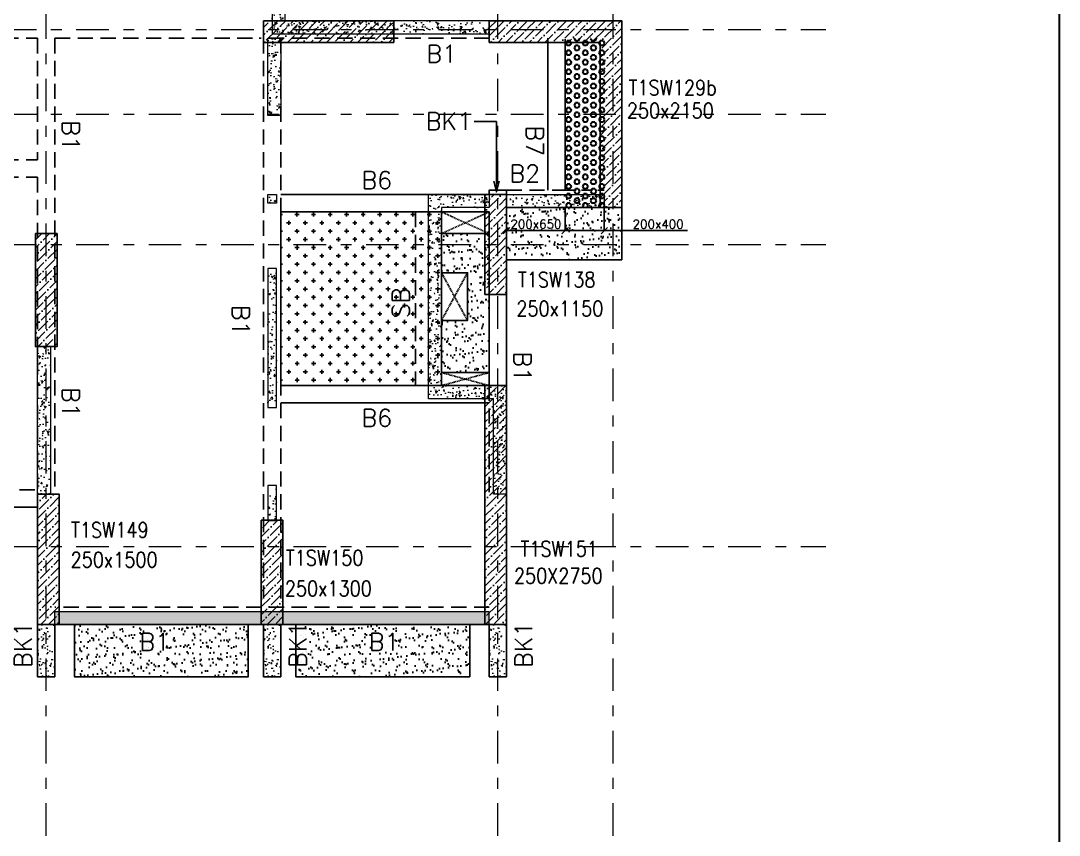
# Model space of a CAD drawing. Header units: millimetres. Extents: x 1078357 to 1340092, y -4684019 to -4550360.
# Drawn here: x 1197357 to 1209312, y -4592037 to -4582661 of the extents above; entities that cross this region are included whole.
import ezdxf

# ---------------------------------------------------------------- set-up
doc = ezdxf.new("R2010")
doc.units = ezdxf.units.MM
doc.header["$PDMODE"] = 35
for name, pattern in [('CONTINOUS', [0]), ('DGN STYLE 7', [8.34, 3.75, -1.67, 1.25, -1.67]), ('HIDDEN', [0.375, 0.25, -0.125]), ('New Retail block$0$CONTINOUS', [0])]:
    doc.linetypes.add(name, pattern=pattern)
doc.layers.get('0').update_dxf_attribs({"lineweight": 0})
doc.layers.get('Defpoints').update_dxf_attribs({"lineweight": 0})
for name, color, linetype, lineweight in [('Combine-boundary', 40, 'Continuous', 30), ('GRID LINE', 8, 'Continuous', 0), ('HATCH', 8, 'Continuous', 30), ('S-COL-IDEN', 30, 'Continuous', 25), ('S-NON STR RCC WALL', 8, 'Continuous', 0)]:
    doc.layers.add(name, color=color, linetype=linetype, lineweight=lineweight)
for name, color, linetype in [('DROP SLAB', 8, 'Continuous'), ('S-BEAM', 3, 'Continuous'), ('S-BEAM-IDEN', 6, 'Continuous'), ('S-COL_STOP', 12, 'Continuous'), ('S-CUTOUT', 8, 'Continuous'), ('S-SLAB-PROJECTION', 2, 'New Retail block$0$CONTINOUS'), ('S-SLAB-STOP', 8, 'New Retail block$0$CONTINOUS')]:
    doc.layers.add(name, color=color, linetype=linetype)
doc.styles.add('Roman', font='romans')
doc.styles.add('ROMANS', font='romans.shx', dxfattribs={"width": 0.85})
doc.dimstyles.new('HARESH', dxfattribs={"dimtxt": 150, "dimasz": 75, "dimexe": 0, "dimexo": 0, "dimgap": 25, "dimtad": 1, "dimdec": 0, "dimdsep": 46, "dimtxsty": 'Roman', "dimblk": 'OBLIQUE', "dimcen": 225, "dimdle": 25, "dimclrd": 2, "dimclre": 2, "dimclrt": 7, "dimadec": 8, "dimazin": 1, "dimtfac": 1, "dimtdec": 0, "dimtmove": 0, "dimatfit": 0, "dimfxl": 1, "dimlwd": -1, "dimlwe": -1, "dimarcsym": 0})
pattern_1 = [(50, (-4128495.19, 18929919.16), (182.184669, -15.9390855), [19.05, -209.55]), (355, (-4128495.2, 18929919.16), (-35.2434214, 191.0568452), [15.24, -167.6405842]), (100.4514447, (-4128480.01, 18929917.83), (146.9412471, 175.1177519), [16.1900088, -178.0902446]), (46.1842, (-4128495.2, 18929969.96), (271.0790409, -42.042328), [28.575, -314.325]), (96.6355576, (-4128472.6, 18929966.45), (237.404134, 247.4261246), [24.285023, -267.1356082]), (351.1841512, (-4128495.2, 18929969.96), (237.404134, 247.4261246), [22.859967, -251.459732]), (21, (-4128469.79, 18929957.26), (151.6143913, -102.2651982), [19.05, -209.55]), (326, (-4128469.8, 18929957.26), (61.8020283, 184.1879661), [15.24, -167.64]), (71.451445, (-4128457.16, 18929948.74), (213.4164193, 81.9227689), [16.1900088, -178.0899376]), (37.5, (-4128495.19, 18929919.16), (3.08860325, 84.55503887), [0, -165.608, 0, -170.18, 0, -168.275]), (7.5, (-4128495.19, 18929919.16), (66.8196625, 100.18057482), [0, -97.028, 0, -161.798, 0, -64.135]), (327.5, (-4128551.834, 18929919.16), (135.59059517, -5.728744), [0, -63.5, 0, -198.12, 0, -262.89]), (317.5, (-4128577.23, 18929919.16), (148.1291814, 25.42649103), [0, -82.55, 0, -131.572, 0, -186.69])]
pattern_2 = [(45, (2236684.96, -9406181.02), (33.67596045, 123.4785217), [158.75, -31.75, 0, -31.75])]

# ---------------------------------------------------------------- blocks, each defined once
blk = doc.blocks.new('_Oblique')
at = {"color": 0, "linetype": 'ByBlock', "lineweight": -2}
blk.add_line((-0.5, -0.5), (0.5, 0.5), dxfattribs=at)
blk = doc.blocks.new('*D559')
at = {"layer": 'Defpoints', "color": 0, "ltscale": 700, "transparency": 16777216}
for p in [(1203625, -4584811, 0), (1204075, -4584811, 0), (1204075, -4585077)]:
    blk.add_point(p, dxfattribs=at)
at = {"layer": 'S-BEAM-IDEN', "color": 2, "ltscale": 700, "transparency": 16777216}
for p, q in [((1203625, -4584811), (1203625, -4585077)), ((1204075, -4584811), (1204075, -4585077)), ((1203625, -4585077), (1203550, -4585077)), ((1203625, -4585077), (1204075, -4585077)), ((1203625, -4585077), (1204075, -4585077)), ((1204075, -4585077), (1204150, -4585077)), ((1205032, -4585077), (1204075, -4585077))]:
    blk.add_line(p, q, dxfattribs=at)
at = {"layer": 'S-BEAM-IDEN', "color": 2, "ltscale": 700, "transparency": 16777216, "xscale": 75, "yscale": 75, "zscale": 75}
blk.add_blockref('_Oblique', (1203625, -4585077), dxfattribs=at)
at = {"layer": 'S-BEAM-IDEN', "color": 2, "ltscale": 700, "transparency": 16777216, "xscale": 75, "yscale": 75, "zscale": 75, "rotation": 180}
blk.add_blockref('_Oblique', (1204075, -4585077), dxfattribs=at)
at = {"layer": 'S-BEAM-IDEN', "ltscale": 700, "transparency": 16777216, "insert": (1204695, -4585002), "char_height": 150, "attachment_point": 5, "style": 'Roman'}
blk.add_mtext('{\\H0.666667x;200x400}', dxfattribs=at)
blk = doc.blocks.new('*D560')
at = {"layer": 'Defpoints', "color": 0, "ltscale": 700, "transparency": 16777216}
for p in [(1202950, -4584811, 0), (1203625, -4584811), (1202950, -4585077)]:
    blk.add_point(p, dxfattribs=at)
at = {"layer": 'S-BEAM-IDEN', "color": 2, "ltscale": 700, "transparency": 16777216}
for p, q in [((1202950, -4584811), (1202950, -4585077)), ((1203625, -4584811), (1203625, -4585077)), ((1203650, -4585077), (1202925, -4585077))]:
    blk.add_line(p, q, dxfattribs=at)
at = {"layer": 'S-BEAM-IDEN', "color": 2, "ltscale": 700, "transparency": 16777216, "xscale": 75, "yscale": 75, "zscale": 75, "rotation": 180}
blk.add_blockref('_Oblique', (1202950, -4585077), dxfattribs=at)
at = {"layer": 'S-BEAM-IDEN', "color": 2, "ltscale": 700, "transparency": 16777216, "xscale": 75, "yscale": 75, "zscale": 75}
blk.add_blockref('_Oblique', (1203625, -4585077), dxfattribs=at)
at = {"layer": 'S-BEAM-IDEN', "ltscale": 700, "transparency": 16777216, "insert": (1203288, -4585002), "char_height": 150, "attachment_point": 5, "style": 'Roman'}
blk.add_mtext('{\\H0.666667x;200x650}', dxfattribs=at)

msp = doc.modelspace()

# ---------------------------------------------------------------- hatches: boundary and pattern name
at = {"layer": 'DROP SLAB'}
h = msp.add_hatch(dxfattribs=at)
h.set_pattern_fill('CROSS', color=8, scale=15, angle=0.03079)
h.set_pattern_definition([(180.03079016, (-3247966.01, 14148014.11), (-95.1987999, -95.3011726), [47.625, -142.875]), (270.03079016, (-3247989.84, 14148037.91), (95.3011726, -95.1987999), [47.625, -142.875])])
h.paths.add_polyline_path([(1202200.5, -4586861.4), (1200350.4, -4586861.3), (1200350.4, -4584861.5), (1202200.5, -4584861.6)])
at = {"layer": 'HATCH', "ltscale": 1000}
h = msp.add_hatch(dxfattribs=at)
h.set_pattern_fill('HEX', color=8, scale=10, angle=180)
h.set_pattern_definition([(180, (19150.88, 292312.71), (-7e-15, -54.99261315), [31.75, -63.5]), (300, (19150.88, 292312.71), (47.625, 27.4963066), [31.75, -63.5]), (240, (19119.13, 292312.71), (47.625, -27.4963066), [31.75, -63.5])])
h.paths.add_polyline_path([(1204075.6, -4584811.5), (1203625.6, -4584811.5), (1203625.6, -4582861.6), (1204075.6, -4582861.6)])
at = {"layer": 'HATCH'}
h = msp.add_hatch(dxfattribs=at)
h.set_pattern_fill('AR-SAND', color=8, scale=3, angle=179.97015)
h.set_pattern_definition([(37.4701541, (-2889407.83, 14097877.95), (-4.72361136, 146.8264517), [0, -115.824, 0, -129.54, 0, -123.825]), (7.4701541, (-2889407.83, 14097877.95), (134.9689868, 214.9772528), [0, -62.484, 0, -104.394, 0, -40.005]), (327.4701541, (-2889501.56, 14097878), (237.2979035, 0.3075449), [0, -38.1, 0, -137.16, 0, -179.07]), (317.4701541, (-2889501.56, 14097878), (229.1017424, 66.759465), [0, -19.05, 0, -89.916, 0, -102.87])])
h.paths.add_polyline_path([(1204275.4, -4584811.5), (1202950.4, -4584811.5), (1202950.4, -4585411.5), (1204275.4, -4585411.5)])
h = msp.add_hatch(dxfattribs=at)
h.set_pattern_fill('AR-SAND', color=8, scale=3, angle=359.97015)
h.set_pattern_definition([(37.47015413, (-3819632.69, 18781897.14), (-4.72361136, 146.8264517), [0, -115.824, 0, -129.54, 0, -123.825]), (7.4701541, (-3819632.7, 18781897.14), (134.9689868, 214.9772528), [0, -62.484, 0, -104.394, 0, -40.005]), (327.4701541, (-3819726.42, 18781897.19), (237.2979035, 0.3075449), [0, -38.1, 0, -137.16, 0, -179.07]), (317.4701541, (-3819726.42, 18781897.19), (229.1017424, 66.759465), [0, -19.05, 0, -89.916, 0, -102.87])])
h.paths.add_polyline_path([(1202750.5, -4586711.5), (1202200.5, -4586711.5), (1202200.5, -4586111.4), (1202500.4, -4586111.4), (1202500.4, -4585561.5), (1202200.5, -4585561.5), (1202200.5, -4585111.5), (1202750.4, -4585111.5)])
h = msp.add_hatch(dxfattribs=at)
h.set_pattern_fill('AR-SAND', color=8, scale=3, angle=179.97015)
h.set_pattern_definition([(37.47015413, (-3985307.55, 18781897.14), (-4.72361136, 146.8264517), [0, -115.824, 0, -129.54, 0, -123.825]), (7.4701541, (-3985307.55, 18781897.14), (134.9689868, 214.9772528), [0, -62.484, 0, -104.394, 0, -40.005]), (327.4701541, (-3985401.28, 18781897.19), (237.2979035, 0.3075449), [0, -38.1, 0, -137.16, 0, -179.07]), (317.4701541, (-3985401.28, 18781897.19), (229.1017424, 66.759465), [0, -19.05, 0, -89.916, 0, -102.87])])
h.paths.add_polyline_path([(1199975.4, -4589611.5), (1197975.4, -4589611.5), (1197975.4, -4590211.5), (1199975.4, -4590211.5)])
h = msp.add_hatch(dxfattribs=at)
h.set_pattern_fill('AR-SAND', color=8, scale=3, angle=179.97015)
h.set_pattern_definition([(37.47015413, (-3987857.55, 18781897.14), (-4.72361136, 146.8264517), [0, -115.824, 0, -129.54, 0, -123.825]), (7.4701541, (-3987857.55, 18781897.14), (134.9689868, 214.9772528), [0, -62.484, 0, -104.394, 0, -40.005]), (327.4701541, (-3987951.28, 18781897.19), (237.2979035, 0.3075449), [0, -38.1, 0, -137.16, 0, -179.07]), (317.4701541, (-3987951.28, 18781897.19), (229.1017424, 66.759465), [0, -19.05, 0, -89.916, 0, -102.87])])
h.paths.add_polyline_path([(1202525.4, -4589611.5), (1200525.4, -4589611.5), (1200525.4, -4590211.5), (1202525.4, -4590211.5)])
at = {"layer": 'S-COL_STOP', "lineweight": 25}
h = msp.add_hatch(dxfattribs=at)
h.set_pattern_fill('ANSI36', color=8, scale=20)
h.set_pattern_definition(pattern_2)
h.paths.add_polyline_path([(1200150.6, -4582661.5), (1201650.6, -4582661.5), (1201650.6, -4582911.5), (1200150.6, -4582911.5)])
h = msp.add_hatch(dxfattribs=at)
h.set_pattern_fill('ANSI36', color=8, scale=20)
h.set_pattern_definition(pattern_2)
h.paths.add_polyline_path([(1204025.6, -4582911.6), (1202750.6, -4582911.6), (1202750.6, -4582661.6), (1204275.6, -4582661.6), (1204275.6, -4584811.6), (1204025.6, -4584811.6)])
h = msp.add_hatch(dxfattribs=at)
h.set_pattern_fill('ANSI36', color=8, scale=20)
h.set_pattern_definition(pattern_2)
h.paths.add_polyline_path([(1202700.6, -4584661.6), (1202950.6, -4584661.6), (1202950.6, -4585811.6), (1202700.6, -4585811.6)])
h = msp.add_hatch(dxfattribs=at)
h.set_pattern_fill('ANSI36', color=8, scale=20)
h.set_pattern_definition(pattern_2)
h.paths.add_polyline_path([(1197525.6, -4585111.5), (1197775.6, -4585111.5), (1197775.6, -4586411.5), (1197525.6, -4586411.5)])
h = msp.add_hatch(dxfattribs=at)
h.set_pattern_fill('ANSI36', color=8, scale=20)
h.set_pattern_definition(pattern_2)
h.paths.add_polyline_path([(1202700.6, -4589611.8), (1202950.6, -4589611.8), (1202950.6, -4586861.3), (1202700.6, -4586861.3)])
h = msp.add_hatch(dxfattribs=at)
h.set_pattern_fill('ANSI36', color=8, scale=20)
h.set_pattern_definition(pattern_2)
h.paths.add_polyline_path([(1197550.6, -4588111.5), (1197800.6, -4588111.5), (1197800.6, -4589611.5), (1197550.6, -4589611.5)])
h = msp.add_hatch(dxfattribs=at)
h.set_pattern_fill('ANSI36', color=8, scale=20)
h.set_pattern_definition(pattern_2)
h.paths.add_polyline_path([(1200375.6, -4588411.5), (1200375.6, -4589611.4), (1200125.6, -4589611.4), (1200125.6, -4588411.5)])
at = {"layer": 'S-NON STR RCC WALL'}
h = msp.add_hatch(dxfattribs=at)
h.set_pattern_fill('AR-CONC', color=256)
h.set_pattern_definition(pattern_1)
h.paths.add_polyline_path([(1202750.4, -4580661.5), (1202750.4, -4580511.5), (1200100.4, -4580511.5), (1200100.4, -4580661.5), (1200250.4, -4580661.5), (1200250.4, -4582811.5), (1202750.4, -4582811.5), (1202750.4, -4582661.5), (1200400.4, -4582661.5), (1200400.4, -4580661.5)])
h = msp.add_hatch(dxfattribs=at)
h.set_pattern_fill('AR-CONC', color=256, angle=180)
h.set_pattern_definition([(50, (-6251334.37, 28294667.52), (182.184669, -15.93908554), [19.05, -209.55]), (355, (-6251334.37, 28294667.52), (-35.2434214, 191.0568452), [15.24, -167.6405842]), (100.4514447, (-6251319.19, 28294666.2), (146.9412471, 175.1177519), [16.1900088, -178.0902446]), (46.1842, (-6251334.37, 28294718.32), (271.0790409, -42.042328), [28.575, -314.325]), (96.6355576, (-6251311.78, 28294714.82), (237.404134, 247.4261246), [24.2850231, -267.1356082]), (351.1841512, (-6251334.37, 28294718.32), (237.404134, 247.4261246), [22.859967, -251.459732]), (21, (-6251308.97, 28294705.62), (151.6143913, -102.2651982), [19.05, -209.55]), (326, (-6251308.97, 28294705.62), (61.8020283, 184.1879661), [15.24, -167.64]), (71.451445, (-6251296.33, 28294697.1), (213.4164193, 81.9227689), [16.1900088, -178.0899376]), (37.5, (-6251334.37, 28294667.525), (3.08860325, 84.55503887), [0, -165.608, 0, -170.18, 0, -168.275]), (7.5, (-6251334.37, 28294667.525), (66.8196625, 100.18057482), [0, -97.028, 0, -161.798, 0, -64.135]), (327.5, (-6251391.01, 28294667.525), (135.59059517, -5.72874399), [0, -63.5, 0, -198.12, 0, -262.89]), (317.5, (-6251416.41, 28294667.52), (148.1291814, 25.42649103), [0, -82.55, 0, -131.572, 0, -186.69])])
h.paths.add_polyline_path([(1200200.4, -4582861.5), (1200350.4, -4582861.5), (1200350.4, -4583751.4), (1200200.4, -4583751.4)])
h = msp.add_hatch(dxfattribs=at)
h.set_pattern_fill('AR-CONC', color=256, angle=180)
h.set_pattern_definition([(50, (2297475.33, -9075725.49), (182.184669, -15.9390855), [19.05, -209.55]), (355, (2297475.33, -9075725.49), (-35.2434214, 191.056845), [15.24, -167.640584]), (100.4514447, (2297490.51, -9075726.82), (146.941247, 175.117752), [16.190009, -178.0902446]), (46.1842, (2297475.33, -9075674.69), (271.079041, -42.042328), [28.575, -314.325]), (96.6355576, (2297497.92, -9075678.2), (237.404134, 247.426125), [24.285023, -267.135608]), (351.184151, (2297475.33, -9075674.7), (237.404134, 247.426125), [22.859967, -251.459732]), (21, (2297500.73, -9075687.39), (151.6143913, -102.265198), [19.05, -209.55]), (326, (2297500.73, -9075687.39), (61.802028, 184.187966), [15.24, -167.64]), (71.451445, (2297513.36, -9075695.91), (213.416419, 81.922769), [16.190009, -178.0899376]), (37.5, (2297475.33, -9075725.49), (3.08860325, 84.5550389), [0, -165.608, 0, -170.18, 0, -168.275]), (7.5, (2297475.33, -9075725.49), (66.8196625, 100.1805748), [0, -97.028, 0, -161.798, 0, -64.135]), (327.5, (2297418.69, -9075725.49), (135.5905952, -5.728744), [0, -63.5, 0, -198.12, 0, -262.89]), (317.5, (2297393.29, -9075725.49), (148.1291814, 25.426491), [0, -82.55, 0, -131.572, 0, -186.69])])
h.paths.add_polyline_path([(1200200.4, -4584661.3), (1200300.4, -4584661.3), (1200300.4, -4584761.3), (1200200.4, -4584761.3)])
h = msp.add_hatch(dxfattribs=at)
h.set_pattern_fill('AR-CONC', color=256)
h.set_pattern_definition([(50, (-5225719.91, 23613938.34), (182.184669, -15.93908554), [19.05, -209.55]), (355, (-5225719.9, 23613938.34), (-35.2434214, 191.0568452), [15.24, -167.6405842]), (100.4514447, (-5225704.73, 23613937.02), (146.9412471, 175.1177519), [16.1900088, -178.0902446]), (46.1842, (-5225719.9, 23613989.14), (271.0790409, -42.042328), [28.575, -314.325]), (96.6355576, (-5225697.32, 23613985.64), (237.404134, 247.4261246), [24.2850231, -267.1356082]), (351.1841512, (-5225719.9, 23613989.14), (237.404134, 247.4261246), [22.859967, -251.459732]), (21, (-5225694.51, 23613976.44), (151.6143913, -102.2651982), [19.05, -209.55]), (326, (-5225694.5, 23613976.44), (61.8020283, 184.1879661), [15.24, -167.64]), (71.451445, (-5225681.87, 23613967.92), (213.4164193, 81.9227689), [16.1900088, -178.0899376]), (37.5, (-5225719.91, 23613938.345), (3.08860325, 84.55503887), [0, -165.608, 0, -170.18, 0, -168.275]), (7.5, (-5225719.91, 23613938.345), (66.8196625, 100.18057482), [0, -97.028, 0, -161.798, 0, -64.135]), (327.5, (-5225776.55, 23613938.345), (135.59059517, -5.728744), [0, -63.5, 0, -198.12, 0, -262.89]), (317.5, (-5225801.95, 23613938.34), (148.1291814, 25.42649103), [0, -82.55, 0, -131.572, 0, -186.69])])
h.paths.add_polyline_path([(1202050.4, -4587011.5), (1202050.4, -4584661.5), (1202750.4, -4584661.5), (1202750.4, -4584811.5), (1202200.4, -4584811.5), (1202200.4, -4586861.5), (1202950.4, -4586861.5), (1202950.4, -4588111.4), (1202800.4, -4588111.4), (1202800.4, -4587011.5)])
h = msp.add_hatch(dxfattribs=at)
h.set_pattern_fill('AR-CONC', color=256)
h.set_pattern_definition(pattern_1)
h.paths.add_polyline_path([(1203975.4, -4584811.5), (1202950.4, -4584811.5), (1202950.4, -4584661.5), (1203975.4, -4584661.5)])
h.paths.add_polyline_path([(1204075.4, -4584811.5), (1203975.4, -4584811.5), (1203975.4, -4584661.5), (1204075.4, -4584661.5)])
h = msp.add_hatch(dxfattribs=at)
h.set_pattern_fill('AR-CONC', color=256, angle=180)
h.set_pattern_definition([(50, (2297488.54, -9074360.82), (182.184669, -15.9390855), [19.05, -209.55]), (355, (2297488.54, -9074360.82), (-35.2434214, 191.056845), [15.24, -167.640584]), (100.4514447, (2297503.73, -9074362.15), (146.941247, 175.117752), [16.190009, -178.0902446]), (46.1842, (2297488.54, -9074310.02), (271.079041, -42.042328), [28.575, -314.325]), (96.6355576, (2297511.13, -9074313.53), (237.404134, 247.426125), [24.285023, -267.135608]), (351.184151, (2297488.54, -9074310.02), (237.404134, 247.426125), [22.859967, -251.459732]), (21, (2297513.94, -9074322.72), (151.6143913, -102.265198), [19.05, -209.55]), (326, (2297513.94, -9074322.72), (61.802028, 184.187966), [15.24, -167.64]), (71.451445, (2297526.58, -9074331.24), (213.416419, 81.922769), [16.190009, -178.0899376]), (37.5, (2297488.544, -9074360.82), (3.08860325, 84.5550389), [0, -165.608, 0, -170.18, 0, -168.275]), (7.5, (2297488.54, -9074360.82), (66.8196625, 100.1805748), [0, -97.028, 0, -161.798, 0, -64.135]), (327.5, (2297431.9, -9074360.82), (135.5905952, -5.728744), [0, -63.5, 0, -198.12, 0, -262.89]), (317.5, (2297406.5, -9074360.82), (148.1291814, 25.426491), [0, -82.55, 0, -131.572, 0, -186.69])])
h.paths.add_polyline_path([(1200200.4, -4587111.3), (1200300.4, -4587111.3), (1200300.4, -4585511.3), (1200200.4, -4585511.3)])
h = msp.add_hatch(dxfattribs=at)
h.set_pattern_fill('AR-CONC', color=256)
h.set_pattern_definition([(50, (-4128470.19, 18929919.16), (182.184669, -15.9390855), [19.05, -209.55]), (355, (-4128470.2, 18929919.16), (-35.2434214, 191.0568452), [15.24, -167.6405842]), (100.4514447, (-4128455.01, 18929917.83), (146.9412471, 175.1177519), [16.1900088, -178.0902446]), (46.1842, (-4128470.2, 18929969.96), (271.0790409, -42.042328), [28.575, -314.325]), (96.6355576, (-4128447.6, 18929966.45), (237.404134, 247.4261246), [24.285023, -267.1356082]), (351.1841512, (-4128470.2, 18929969.96), (237.404134, 247.4261246), [22.859967, -251.459732]), (21, (-4128444.79, 18929957.26), (151.6143913, -102.2651982), [19.05, -209.55]), (326, (-4128444.8, 18929957.26), (61.8020283, 184.1879661), [15.24, -167.64]), (71.451445, (-4128432.16, 18929948.74), (213.4164193, 81.9227689), [16.1900088, -178.0899376]), (37.5, (-4128470.19, 18929919.16), (3.08860325, 84.55503887), [0, -165.608, 0, -170.18, 0, -168.275]), (7.5, (-4128470.19, 18929919.16), (66.8196625, 100.18057482), [0, -97.028, 0, -161.798, 0, -64.135]), (327.5, (-4128526.834, 18929919.16), (135.59059517, -5.728744), [0, -63.5, 0, -198.12, 0, -262.89]), (317.5, (-4128552.23, 18929919.16), (148.1291814, 25.42649103), [0, -82.55, 0, -131.572, 0, -186.69])])
h.paths.add_polyline_path([(1197700.4, -4588111.4), (1197550.4, -4588111.4), (1197550.4, -4586411.5), (1197700.4, -4586411.5)])
h = msp.add_hatch(dxfattribs=at)
h.set_pattern_fill('AR-CONC', color=256, angle=180)
h.set_pattern_definition([(50, (1200263.83, -4390341.64), (182.18467, -15.93909), [19.05, -209.55]), (355, (1200263.83, -4390341.64), (-35.24342, 191.05685), [15.24, -167.64058]), (100.45144, (1200279.01, -4390342.96), (146.94125, 175.11775), [16.19001, -178.09024]), (46.1842, (1200263.83, -4390290.84), (271.07904, -42.04233), [28.575, -314.325]), (96.63556, (1200286.42, -4390294.34), (237.40413, 247.42612), [24.28502, -267.1356]), (351.18415, (1200263.83, -4390290.84), (237.40413, 247.42612), [22.85997, -251.45973]), (21, (1200289.23, -4390303.54), (151.61439, -102.2652), [19.05, -209.55]), (326, (1200289.23, -4390303.54), (61.80203, 184.18797), [15.24, -167.64]), (71.45144, (1200301.86, -4390312.06), (213.41642, 81.92277), [16.19001, -178.08994]), (37.5, (1200263.83, -4390341.636), (3.088603, 84.555039), [0, -165.608, 0, -170.18, 0, -168.275]), (7.5, (1200263.83, -4390341.64), (66.819663, 100.180575), [0, -97.028, 0, -161.798, 0, -64.135]), (327.5, (1200207.19, -4390341.636), (135.590595, -5.728744), [0, -63.5, 0, -198.12, 0, -262.89]), (317.5, (1200181.79, -4390341.64), (148.12918, 25.42649), [0, -82.55, 0, -131.572, 0, -186.69])])
h.paths.add_polyline_path([(1200200.4, -4588411.8), (1200300.4, -4588411.8), (1200300.4, -4588011.3), (1200200.4, -4588011.3)])
h = msp.add_hatch(dxfattribs=at)
h.set_pattern_fill('AR-CONC', color=256)
h.set_pattern_definition([(50, (-5225719.91, 23613938.34), (182.184669, -15.93908554), [19.05, -209.55]), (355, (-5225719.9, 23613938.34), (-35.2434214, 191.0568452), [15.24, -167.6405842]), (100.4514447, (-5225704.73, 23613937.02), (146.9412471, 175.1177519), [16.1900088, -178.0902446]), (46.1842, (-5225719.9, 23613989.14), (271.0790409, -42.042328), [28.575, -314.325]), (96.6355576, (-5225697.32, 23613985.64), (237.404134, 247.4261246), [24.2850231, -267.1356082]), (351.1841512, (-5225719.9, 23613989.14), (237.404134, 247.4261246), [22.859967, -251.459732]), (21, (-5225694.51, 23613976.44), (151.6143913, -102.2651982), [19.05, -209.55]), (326, (-5225694.5, 23613976.44), (61.8020283, 184.1879661), [15.24, -167.64]), (71.451445, (-5225681.87, 23613967.92), (213.4164193, 81.9227689), [16.1900088, -178.0899376]), (37.5, (-5225719.91, 23613938.345), (3.08860325, 84.55503887), [0, -165.608, 0, -170.18, 0, -168.275]), (7.5, (-5225719.91, 23613938.345), (66.8196625, 100.18057482), [0, -97.028, 0, -161.798, 0, -64.135]), (327.5, (-5225776.55, 23613938.345), (135.59059517, -5.728744), [0, -63.5, 0, -198.12, 0, -262.89]), (317.5, (-5225801.95, 23613938.34), (148.1291814, 25.42649103), [0, -82.55, 0, -131.572, 0, -186.69])])
h.paths.add_polyline_path([(1200625.4, -4589611.4), (1199875.4, -4589611.4), (1199875.4, -4589461.5), (1200625.4, -4589461.5)])
h.paths.add_polyline_path([(1202747.5, -4589611.5), (1202425.4, -4589611.5), (1202425.4, -4589461.5), (1202747.5, -4589461.5)])
h.paths.add_polyline_path([(1198075.4, -4589611.5), (1197750.4, -4589611.5), (1197750.4, -4589461.5), (1198075.4, -4589461.5)])
h.paths.add_polyline_path([(1202425.4, -4589611.5), (1200625.4, -4589611.5), (1200625.4, -4589461.5), (1202425.4, -4589461.5)])
h.paths.add_polyline_path([(1199875.4, -4589611.5), (1198075.4, -4589611.5), (1198075.4, -4589461.5), (1199875.4, -4589461.5)])
h = msp.add_hatch(dxfattribs=at)
h.set_pattern_fill('AR-CONC', color=256, angle=180)
h.set_pattern_definition([(50, (-8432621.82, 37649495.8), (182.184669, -15.93908554), [19.05, -209.55]), (355, (-8432621.82, 37649495.8), (-35.2434214, 191.0568452), [15.24, -167.6405842]), (100.4514447, (-8432606.64, 37649494.47), (146.9412471, 175.1177519), [16.1900088, -178.0902446]), (46.1842, (-8432621.82, 37649546.6), (271.0790409, -42.0423279), [28.575, -314.325]), (96.6355576, (-8432599.24, 37649543.1), (237.404134, 247.4261246), [24.2850231, -267.1356082]), (351.1841512, (-8432621.82, 37649546.6), (237.404134, 247.4261246), [22.859967, -251.459732]), (21, (-8432596.42, 37649533.9), (151.61439127, -102.2651982), [19.05, -209.55]), (326, (-8432596.42, 37649533.9), (61.80202835, 184.1879661), [15.24, -167.64]), (71.451445, (-8432583.79, 37649525.38), (213.4164193, 81.9227689), [16.1900088, -178.0899376]), (37.5, (-8432621.825, 37649495.8), (3.08860325, 84.55503887), [0, -165.608, 0, -170.18, 0, -168.275]), (7.5, (-8432621.825, 37649495.8), (66.81966251, 100.18057482), [0, -97.028, 0, -161.798, 0, -64.135]), (327.5, (-8432678.47, 37649495.8), (135.59059517, -5.72874399), [0, -63.5, 0, -198.12, 0, -262.89]), (317.5, (-8432703.87, 37649495.8), (148.1291814, 25.42649103), [0, -82.55, 0, -131.572, 0, -186.69])])
h.paths.add_polyline_path([(1197750.4, -4589611.5), (1197550.4, -4589611.5), (1197550.4, -4590211.5), (1197750.4, -4590211.5), (1197750.4, -4590211.5), (1197750.4, -4589611.6)], is_closed=False)
h = msp.add_hatch(dxfattribs=at)
h.set_pattern_fill('AR-CONC', color=256, angle=180)
h.set_pattern_definition([(50, (-8430021.79, 37649495.8), (182.184669, -15.93908554), [19.05, -209.55]), (355, (-8430021.79, 37649495.8), (-35.2434214, 191.0568452), [15.24, -167.6405842]), (100.4514447, (-8430006.6, 37649494.47), (146.9412471, 175.1177519), [16.1900088, -178.0902446]), (46.1842, (-8430021.79, 37649546.6), (271.0790409, -42.0423279), [28.575, -314.325]), (96.6355576, (-8429999.2, 37649543.1), (237.404134, 247.4261246), [24.2850231, -267.1356082]), (351.1841512, (-8430021.8, 37649546.6), (237.404134, 247.4261246), [22.859967, -251.459732]), (21, (-8429996.39, 37649533.9), (151.61439127, -102.2651982), [19.05, -209.55]), (326, (-8429996.39, 37649533.9), (61.80202835, 184.1879661), [15.24, -167.64]), (71.451445, (-8429983.75, 37649525.37), (213.4164193, 81.9227689), [16.1900088, -178.0899376]), (37.5, (-8430021.79, 37649495.795), (3.08860325, 84.55503887), [0, -165.608, 0, -170.18, 0, -168.275]), (7.5, (-8430021.79, 37649495.795), (66.81966251, 100.18057482), [0, -97.028, 0, -161.798, 0, -64.135]), (327.5, (-8430078.43, 37649495.795), (135.59059517, -5.72874399), [0, -63.5, 0, -198.12, 0, -262.89]), (317.5, (-8430103.83, 37649495.8), (148.1291814, 25.42649103), [0, -82.55, 0, -131.572, 0, -186.69])])
h.paths.add_polyline_path([(1200350.4, -4589611.5), (1200150.5, -4589611.5), (1200150.5, -4590211.5), (1200350.4, -4590211.5), (1200350.5, -4590211.5), (1200350.5, -4589611.6)], is_closed=False)
h = msp.add_hatch(dxfattribs=at)
h.set_pattern_fill('AR-CONC', color=256, angle=180)
h.set_pattern_definition([(50, (-8427421.81, 37649495.8), (182.184669, -15.93908554), [19.05, -209.55]), (355, (-8427421.8, 37649495.8), (-35.2434214, 191.0568452), [15.24, -167.6405842]), (100.4514447, (-8427406.63, 37649494.47), (146.9412471, 175.1177519), [16.1900088, -178.0902446]), (46.1842, (-8427421.8, 37649546.6), (271.0790409, -42.0423279), [28.575, -314.325]), (96.6355576, (-8427399.22, 37649543.1), (237.404134, 247.4261246), [24.2850231, -267.1356082]), (351.1841512, (-8427421.8, 37649546.6), (237.404134, 247.4261246), [22.859967, -251.459732]), (21, (-8427396.41, 37649533.9), (151.61439127, -102.2651982), [19.05, -209.55]), (326, (-8427396.4, 37649533.9), (61.80202835, 184.1879661), [15.24, -167.64]), (71.451445, (-8427383.77, 37649525.37), (213.4164193, 81.9227689), [16.1900088, -178.0899376]), (37.5, (-8427421.81, 37649495.795), (3.08860325, 84.55503887), [0, -165.608, 0, -170.18, 0, -168.275]), (7.5, (-8427421.81, 37649495.795), (66.81966251, 100.18057482), [0, -97.028, 0, -161.798, 0, -64.135]), (327.5, (-8427478.45, 37649495.795), (135.59059517, -5.72874399), [0, -63.5, 0, -198.12, 0, -262.89]), (317.5, (-8427503.85, 37649495.8), (148.1291814, 25.42649103), [0, -82.55, 0, -131.572, 0, -186.69])])
h.paths.add_polyline_path([(1202950.4, -4589611.5), (1202750.4, -4589611.5), (1202750.4, -4590211.5), (1202950.4, -4590211.5), (1202950.4, -4590211.5), (1202950.4, -4589611.6)], is_closed=False)

# ---------------------------------------------------------------- linework, layer by layer
at = {"layer": 'Combine-boundary', "ltscale": 700, "elevation": 0}
msp.add_lwpolyline([(1107925.5, -4563794.5), (1209312.4, -4563794.5), (1209312.4, -4603717.1), (1107925.5, -4603717.1)], close=True, dxfattribs=at)
at = {"layer": 'GRID LINE', "linetype": 'DGN STYLE 7', "ltscale": 100, "elevation": 0}
for points in [[(1197650.4, -4592877.8), (1197650.4, -4570606.9)], [(1202850.4, -4592877.8), (1202850.4, -4570606.9)], [(1204175.4, -4592877.8), (1204175.4, -4570606.9)], [(1111260.2, -4582761.5), (1206623.6, -4582761.5)], [(1111260.2, -4583736.5), (1206623.6, -4583736.5)], [(1111260.2, -4585236.5), (1206623.6, -4585236.5)], [(1111260.2, -4588711.5), (1206623.6, -4588711.5)]]:
    msp.add_lwpolyline(points, dxfattribs=at)
at = {"layer": 'S-BEAM', "linetype": 'HIDDEN', "ltscale": 700}
for p, q in [((1196105.4, -4582861.5, 0), (1197550.4, -4582861.5, 0)), ((1197550.4, -4582861.5, 0), (1197550.4, -4584261.4, 0)), ((1197750.4, -4582861.5, 0), (1197750.4, -4588111.4, 0)), ((1197750.4, -4582861.5, 0), (1200100.4, -4582861.5, 0)), ((1202750.4, -4582861.5, 0), (1200100.4, -4582861.5, 0)), ((1200150.4, -4582861.5, 0), (1200150.4, -4589311.4, 0)), ((1200350.4, -4582861.5, 0), (1200350.4, -4589311.4, 0)), ((1196105.3, -4584261.4, 0), (1197550.4, -4584261.4, 0)), ((1196105.3, -4584461.4, 0), (1197550.4, -4584461.4, 0)), ((1197550.4, -4584461.4, 0), (1197550.4, -4588111.4, 0)), ((1202950.5, -4584611.5, 0), (1203625.3, -4584611.5, 0)), ((1201900.5, -4584861.6, 0), (1201900.5, -4586861.4, 0)), ((1202750.4, -4585811.5, 0), (1202750.4, -4588111.4, 0)), ((1194455.4, -4588061.5, 0), (1197550.4, -4588061.5, 0)), ((1202750.4, -4589411.5, 0), (1197750.4, -4589411.5, 0))]:
    msp.add_line(p, q, dxfattribs=at)
at = {"layer": 'S-BEAM', "ltscale": 700}
for p, q in [((1203425.3, -4584611.5, 0), (1203425.3, -4582861.5, 0)), ((1202750.3, -4584661.5, 0), (1200350.5, -4584661.5, 0)), ((1202750.5, -4587061.3, 0), (1200350.5, -4587061.3, 0))]:
    msp.add_line(p, q, dxfattribs=at)
at = {"layer": 'S-BEAM', "linetype": 'Continuous', "ltscale": 700}
for p, q in [((1203625.3, -4584611.5, 0), (1203625.3, -4582872.1, 0)), ((1202950.4, -4584661.6, 0), (1202950.4, -4584611.6, 0)), ((1202750.3, -4584861.5, 0), (1200350.5, -4584861.5, 0)), ((1202750.5, -4586861.3, 0), (1200350.5, -4586861.3, 0)), ((1194455.4, -4588261.5, 0), (1197550.4, -4588261.5, 0))]:
    msp.add_line(p, q, dxfattribs=at)
at = {"layer": 'S-BEAM', "linetype": 'HIDDEN', "ltscale": 500}
msp.add_line((1203625.3, -4584611.5, 0), (1204075.3, -4584611.5, 0), dxfattribs=at)
at = {"layer": 'S-BEAM', "linetype": 'ByBlock', "ltscale": 700}
msp.add_line((1202200.5, -4584861.6, 0), (1202200.5, -4586861.4, 0), dxfattribs=at)
at = {"layer": 'S-BEAM', "linetype": 'CONTINOUS', "ltscale": 700}
for p, q in [((1202950.5, -4584811.5, 0), (1203625.3, -4584811.5, 0)), ((1202950.4, -4585811.5, 0), (1202950.4, -4588111.4, 0)), ((1197550.4, -4590211.5, 0), (1197550.4, -4589611.5, 0)), ((1202750.4, -4589611.5, 0), (1197750.4, -4589611.5, 0)), ((1197750.4, -4589611.5, 0), (1197750.4, -4590211.5, 0)), ((1200150.4, -4590211.5, 0), (1200150.4, -4589611.5, 0)), ((1200350.4, -4589611.5, 0), (1200350.4, -4590211.5, 0)), ((1202750.4, -4590211.5, 0), (1202750.4, -4589611.5, 0)), ((1202950.4, -4589611.5, 0), (1202950.4, -4590211.5, 0)), ((1197750.4, -4590211.5, 0), (1197550.4, -4590211.5, 0)), ((1200350.4, -4590211.5, 0), (1200150.4, -4590211.5, 0)), ((1202950.4, -4590211.5, 0), (1202750.4, -4590211.5, 0))]:
    msp.add_line(p, q, dxfattribs=at)
at = {"layer": 'S-BEAM', "linetype": 'ByBlock', "ltscale": 500}
msp.add_line((1203625.3, -4584811.5, 0), (1204075.3, -4584811.5, 0), dxfattribs=at)
at = {"layer": 'S-BEAM', "linetype": 'Continuous', "ltscale": 700, "elevation": 0}
msp.add_lwpolyline([(1202950.4, -4584661.5), (1202750.4, -4584661.5), (1202750.4, -4584611.3), (1202950.4, -4584611.3)], close=True, dxfattribs=at)
at = {"layer": 'S-COL_STOP', "lineweight": 25, "elevation": 0}
for points in [[(1200150.6, -4582661.5), (1201650.6, -4582661.5), (1201650.6, -4582911.5), (1200150.6, -4582911.5)], [(1202700.6, -4584661.6), (1202950.6, -4584661.6), (1202950.6, -4585811.6), (1202700.6, -4585811.6)], [(1197525.6, -4585111.5), (1197775.6, -4585111.5), (1197775.6, -4586411.5), (1197525.6, -4586411.5)], [(1197550.6, -4588111.5), (1197800.6, -4588111.5), (1197800.6, -4589611.5), (1197550.6, -4589611.5)], [(1200125.6, -4588411.5), (1200375.6, -4588411.5), (1200375.6, -4589611.4), (1200125.6, -4589611.4)]]:
    msp.add_lwpolyline(points, close=True, dxfattribs=at)
at = {"layer": 'S-COL_STOP', "lineweight": 25, "extrusion": (-1.00316e-06, -1.91639e-11, 1), "elevation": -1.2}
msp.add_lwpolyline([(1204025.6, -4582911.6), (1202750.6, -4582911.6), (1202750.6, -4582661.6), (1204275.6, -4582661.6), (1204275.6, -4584811.6), (1204025.6, -4584811.6), (1204025.6, -4582961.6)], close=True, dxfattribs=at)
at = {"layer": 'S-COL_STOP', "lineweight": 25, "extrusion": (-1.00316e-06, -2.11765e-11, 1), "elevation": -1.2}
msp.add_lwpolyline([(1202700.6, -4589611.8), (1202950.6, -4589611.8), (1202950.6, -4586861.3), (1202700.6, -4586861.3)], close=True, dxfattribs=at)
at = {"layer": 'S-CUTOUT', "linetype": 'HIDDEN', "ltscale": 50}
for p, q in [((1202750.4, -4585111.5, 0), (1202200.4, -4584861.5, 0)), ((1202200.5, -4585111.5, 0), (1202750.3, -4584861.5, 0)), ((1202500.4, -4586111.5, 0), (1202200.4, -4585561.5, 0)), ((1202500.4, -4585561.5, 0), (1202200.5, -4586111.4, 0)), ((1202750.5, -4586711.5, 0), (1202200.4, -4586861.3, 0)), ((1202200.5, -4586711.5, 0), (1202749.6, -4586861.3, 0))]:
    msp.add_line(p, q, dxfattribs=at)
at = {"layer": 'S-CUTOUT', "linetype": 'CONTINOUS', "ltscale": 500, "elevation": 0}
for points in [[(1202750.3, -4585111.5), (1202200.5, -4585111.5), (1202200.5, -4584861.6), (1202750.3, -4584861.6)], [(1202500.4, -4586111.5), (1202200.5, -4586111.5), (1202200.5, -4585561.5), (1202500.4, -4585561.5)], [(1202750.5, -4586861.3), (1202200.4, -4586861.3), (1202200.4, -4586711.5), (1202750.5, -4586711.5)]]:
    msp.add_lwpolyline(points, close=True, dxfattribs=at)
at = {"layer": 'S-NON STR RCC WALL', "elevation": 0}
for points in [[(1202750.4, -4580661.5), (1202750.4, -4580511.5), (1200100.4, -4580511.5), (1200100.4, -4580661.5), (1200250.4, -4580661.5), (1200250.4, -4582811.5), (1202750.4, -4582811.5), (1202750.4, -4582661.5), (1200400.4, -4582661.5), (1200400.4, -4580661.5)], [(1202050.4, -4587011.5), (1202050.4, -4584661.5), (1202750.4, -4584661.5), (1202750.4, -4584811.5), (1202200.4, -4584811.5), (1202200.4, -4586861.5), (1202950.4, -4586861.5), (1202950.4, -4588111.4), (1202800.4, -4588111.4), (1202800.4, -4587011.5)], [(1204075.4, -4584811.5), (1202950.4, -4584811.5), (1202950.4, -4584661.5), (1204075.4, -4584661.5)], [(1197700.4, -4588111.4), (1197550.4, -4588111.4), (1197550.4, -4586411.5), (1197700.4, -4586411.5)], [(1200200.4, -4588412), (1200300.4, -4588412), (1200300.4, -4588011.3), (1200200.4, -4588011.3)], [(1202747.5, -4589611.5), (1197750.4, -4589611.5), (1197750.4, -4589461.5), (1202747.5, -4589461.5)]]:
    msp.add_lwpolyline(points, close=True, dxfattribs=at)
at = {"layer": 'S-NON STR RCC WALL', "ltscale": 700, "elevation": 0}
for points in [[(1200200.4, -4582861.5), (1200350.4, -4582861.5), (1200350.4, -4583751.4), (1200200.4, -4583751.4)], [(1200200.4, -4584661.3), (1200300.4, -4584661.3), (1200300.4, -4584761.3), (1200200.4, -4584761.3)], [(1200200.4, -4587111.3), (1200300.4, -4587111.3), (1200300.4, -4585511.3), (1200200.4, -4585511.3)]]:
    msp.add_lwpolyline(points, close=True, dxfattribs=at)
at = {"layer": 'S-SLAB-PROJECTION', "elevation": 0}
for points in [[(1204275.4, -4584811.5), (1202950.4, -4584811.5), (1202950.4, -4585411.5), (1204275.4, -4585411.5)], [(1199975.4, -4589611.5), (1197975.4, -4589611.5), (1197975.4, -4590211.5), (1199975.4, -4590211.5)], [(1202525.4, -4589611.5), (1200525.4, -4589611.5), (1200525.4, -4590211.5), (1202525.4, -4590211.5)]]:
    msp.add_lwpolyline(points, close=True, dxfattribs=at)
at = {"layer": 'S-SLAB-STOP', "linetype": 'CONTINOUS', "ltscale": 500, "elevation": 0}
msp.add_lwpolyline([(1202200.5, -4586861.4), (1200350.4, -4586861.3), (1200350.4, -4584861.5), (1202200.5, -4584861.6)], close=True, dxfattribs=at)
at = {"layer": 'S-SLAB-STOP', "color": 8, "ltscale": 1000, "elevation": 0}
msp.add_lwpolyline([(1202750.5, -4586711.5), (1202200.5, -4586711.5), (1202200.5, -4586111.4), (1202500.4, -4586111.4), (1202500.4, -4585561.5), (1202200.5, -4585561.5), (1202200.5, -4585111.5), (1202750.4, -4585111.5), (1202750.5, -4586711.5)], dxfattribs=at)

# ---------------------------------------------------------------- texts
at = {"layer": 'S-BEAM-IDEN', "linetype": 'HIDDEN', "ltscale": 500, "style": 'ROMANS'}
for rotation, p in [(359.99906, (1202026.8, -4583141.4, -2.7)), (269.99906, (1197834.3, -4583807.5, -2.7)), (269.99906, (1199791.8, -4585932.8, -2.7)), (269.99906, (1203034.3, -4586468.1, -2.7)), (269.99906, (1197834.3, -4586877.5, -2.7)), (0.00094, (1198724.2, -4589911.8, -2.7)), (0.00094, (1201364.6, -4589911.8, -2.7))]:
    msp.add_text('B1', height=200, rotation=rotation, dxfattribs=at).set_placement(p)
at = {"layer": 'S-BEAM-IDEN', "linetype": 'Continuous', "ltscale": 700, "style": 'ROMANS'}
for s, rotation, p in [('BK1', 359.99906, (1202021.5, -4583917.5, -2.7)), ('B7', 269.99906, (1203176.9, -4583867.1, -2.7)), ('B6', 359.99906, (1201280.9, -4584596.2, -2.7)), ('SB', 90.00094, (1201832.8, -4586085.8, -2.7)), ('B6', 359.99906, (1201280.9, -4587333.4, -2.7))]:
    msp.add_text(s, height=200, rotation=rotation, dxfattribs=at).set_placement(p)
at = {"layer": 'S-BEAM-IDEN', "linetype": 'Continuous', "ltscale": 500, "style": 'ROMANS'}
msp.add_text('B2', height=200, dxfattribs=at).set_placement((1202984.2, -4584520.9, -2.7))
at = {"layer": 'S-BEAM-IDEN', "linetype": 'CONTINOUS', "ltscale": 700, "style": 'ROMANS'}
for p in [(1197483.2, -4590111.1, 50), (1200646.1, -4590111.1, 50), (1203246.1, -4590111.1, 50)]:
    msp.add_text('BK1', height=200, rotation=90, dxfattribs=at).set_placement(p)
at = {"layer": 'S-COL-IDEN', "linetype": 'Continuous', "style": 'ROMANS', "width": 0.85}
for s, p in [('T1SW129b', (1204355.3, -4583519, -320.4)), ('250x2150', (1204335.1, -4583782.9, -320.4)), ('T1SW138', (1203081.2, -4585729.2, -320.4)), ('250x1150', (1203063.2, -4586061.6, -320.4)), ('T1SW149', (1197936.6, -4588609.8, -320.4)), ('T1SW151', (1203109.8, -4588827.1, -320.4)), ('250x1500', (1197931.7, -4588953.4, -320.4)), ('T1SW150', (1200409.6, -4588931.2, -320.4)), ('250X2750', (1203035.7, -4589138.7, -320.4)), ('250x1300', (1200397.9, -4589284.4, -320.4))]:
    msp.add_text(s, height=175, dxfattribs=at).set_placement(p)

# ---------------------------------------------------------------- dimensions: what is measured, and where the dimension line sits
at = {"layer": 'S-BEAM-IDEN', "ltscale": 700}
dim = msp.add_linear_dim(base=(1202950.3, -4585077.5, 0), p1=(1203625.3, -4584811.5, 0), p2=(1202950.3, -4584811.5, 0), angle=180, text='{\\H0.666667x;200x650}', dimstyle='HARESH', override={"dimtxsty": 'Roman', "dimclre": 2, "dimclrt": 256, "dimtmove": 1}, dxfattribs=at)
dim.commit()
dim.dimension.update_dxf_attribs({"geometry": '*D560', "text_midpoint": (1203287.8, -4585002.5, 0)})
dim = msp.add_linear_dim(base=(1204075.3, -4585077.5, 0), p1=(1203625.3, -4584811.5, 0), p2=(1204075.3, -4584811.5, 0), angle=180, text='{\\H0.666667x;200x400}', dimstyle='HARESH', override={"dimtxsty": 'Roman', "dimclre": 2, "dimclrt": 256, "dimtmove": 1}, dxfattribs=at)
dim.commit()
dim.dimension.update_dxf_attribs({"geometry": '*D559', "text_midpoint": (1204694.6, -4585055.8, 0), "dimtype": 160})

# ---------------------------------------------------------------- leaders
at = {"layer": 'S-BEAM-IDEN', "linetype": 'Continuous', "ltscale": 700}
msp.add_leader([(1202833.9, -4584631.2, 0), (1202833.9, -4583819.8, 0), (1202575.1, -4583819.8, 0)], dimstyle='HARESH', override={"dimasz": 125, "dimgap": 25, "dimtad": 0, "dimclrd": 256, "dimldrblk": 'Open30'}, dxfattribs=at)

doc.saveas('drawing.dxf')
